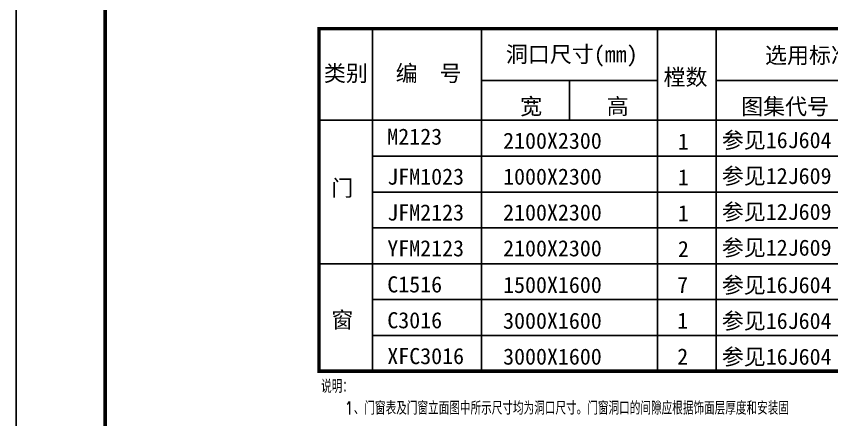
# Model space of a CAD drawing. Extents: x 4924227 to 5052693, y -485691 to -238224.
# Drawn here: x 4957451 to 4980401, y -466238 to -454896 of the extents above; entities that cross this region are included whole.
import ezdxf

# ---------------------------------------------------------------- set-up
doc = ezdxf.new("R2010")
doc.units = 0
doc.header["$LTSCALE"] = 1000
doc.header["$MEASUREMENT"] = 0
doc.layers.get('0').update_dxf_attribs({"linetype": 'CONTINUOUS'})
for name, color, linetype in [('DIM', 7, 'CONTINUOUS'), ('PUB_TEXT', 7, 'CONTINUOUS'), ('PUB_TITLE', 4, 'CONTINUOUS')]:
    doc.layers.add(name, color=color, linetype=linetype)
doc.styles.add('-宋体', font='', dxfattribs={"width": 0.8})
doc.styles.add('HZ1', font='txt.shx', dxfattribs={"bigfont": 'hzdx.shx'})
doc.styles.get('-宋体').set_extended_font_data('SimSun')

msp = doc.modelspace()

# ---------------------------------------------------------------- linework, layer by layer
at = {"layer": 'DIM', "color": 143}
for p, q in [((4967476.4, -455242.2), (4967476.4, -464876.2)), ((4970543.2, -464876.2), (4970543.2, -455242.2)), ((4975498.3, -464876.2), (4975498.3, -455242.2)), ((4977153.8, -464876.2), (4977153.8, -455242.2)), ((4970543.2, -456704.8), (4975498.3, -456704.8)), ((4973020.7, -456704.8), (4973020.7, -457820.2)), ((4977153.8, -456704.8), (4985752.8, -456704.8)), ((4965970.7, -457820.2), (4993774.2, -457820.2)), ((4967476.4, -458828.2), (4993774.2, -458828.2)), ((4967476.4, -458828.2), (4993774.2, -458828.2)), ((4967476.4, -458828.2), (4993774.2, -458828.2)), ((4967476.4, -458828.2), (4993774.2, -458828.2)), ((4967476.4, -458828.2), (4993774.2, -458828.2)), ((4967476.4, -459836.2), (4993774.2, -459836.2)), ((4967476.4, -459836.2), (4993774.2, -459836.2)), ((4967476.4, -459836.2), (4993774.2, -459836.2)), ((4967476.4, -459836.2), (4993774.2, -459836.2)), ((4967476.4, -459836.2), (4993774.2, -459836.2)), ((4967476.4, -460844.2), (4993774.2, -460844.2)), ((4967476.4, -460844.2), (4993774.2, -460844.2)), ((4967476.4, -460844.2), (4993774.2, -460844.2)), ((4967476.4, -460844.2), (4993774.2, -460844.2)), ((4967476.4, -460844.2), (4993774.2, -460844.2)), ((4965970.7, -461852.2), (4993774.2, -461852.2)), ((4967476.4, -462860.2), (4993774.2, -462860.2)), ((4967476.4, -463868.2), (4993774.2, -463868.2)), ((4965970.7, -464876.2), (4993774.2, -464876.2)), ((4965970.7, -464876.2), (4993774.2, -464876.2)), ((4967476.4, -464876.2), (4993774.2, -464876.2)), ((4967476.4, -464876.2), (4993774.2, -464876.2)), ((4967476.4, -464876.2), (4993774.2, -464876.2)), ((4967476.4, -464876.2), (4993774.2, -464876.2)), ((4967476.4, -464876.2), (4993774.2, -464876.2))]:
    msp.add_line(p, q, dxfattribs=at)
at = {"layer": 'PUB_TITLE', "color": 4}
msp.add_lwpolyline([(4957451.5, -485690.7), (5041551.5, -485690.7), (5041551.5, -426290.7), (4957451.5, -426290.7)], close=True, dxfattribs=at)
at = {"layer": 'PUB_TITLE', "color": 4, "const_width": 100}
msp.add_lwpolyline([(4959951.5, -484690.7), (5040551.5, -484690.7), (5040551.5, -427290.7), (4959951.5, -427290.7)], close=True, dxfattribs=at)
at = {"layer": 'PUB_TITLE', "const_width": 100.8}
msp.add_lwpolyline([(4965970.7, -455242.2), (4993774.2, -455242.2), (4993774.2, -464876.2), (4965970.7, -464876.2)], close=True, dxfattribs=at)

# ---------------------------------------------------------------- texts
at = {"color": 4, "style": 'HZ1', "width": 0.85}
for s, p in [('说明：', (4966030.1, -465486.8)), ('1、门窗表及门窗立面图中所示尺寸均为洞口尺寸。门窗洞口的间隙应根据饰面层厚度和安装固', (4966679.8, -466096.6, -11948.3))]:
    msp.add_text(s, height=370, dxfattribs=at).set_placement(p)
at = {"layer": 'PUB_TEXT', "linetype": 'Continuous', "style": '-宋体'}
for s, p in [('洞口尺寸(mm)', (4971231.2, -456188.7)), ('选用标准图集及编号', (4978523.7, -456217.5)), ('类别', (4966109.4, -456724)), ('编  号', (4968129.6, -456724)), ('樘数', (4975668.3, -456831.2)), ('宽', (4971632.8, -457652.8)), ('高', (4974069.6, -457652.8)), ('图集代号', (4977851.8, -457656.5)), ('1', (4976072.7, -458641.7)), ('1', (4976072.7, -459649.7)), ('门', (4966317.6, -459949.6)), ('1', (4976072.7, -460657.7)), ('2', (4976072.7, -461665.7)), ('7', (4976052.9, -462673.7)), ('窗', (4966317.6, -463656.5)), ('1', (4976052.9, -463681.7)), ('2', (4976052.9, -464689.7))]:
    msp.add_text(s, height=453.6, dxfattribs=at).set_placement(p)
at = {"layer": 'PUB_TEXT', "color": 4, "linetype": 'Continuous', "style": '-宋体'}
for s, p in [('M2123', (4967893.3, -458505.7)), ('2100X2300', (4971152.8, -458621.5)), ('JFM1023', (4967893.3, -459629.5)), ('1000X2300', (4971152.8, -459629.5)), ('JFM2123', (4967893.3, -460637.5)), ('2100X2300', (4971152.8, -460637.5)), ('YFM2123', (4967893.3, -461645.5)), ('2100X2300', (4971152.8, -461645.5)), ('C1516', (4967893.3, -462660.3)), ('1500X1600', (4971152.8, -462674.1)), ('C3016', (4967893.3, -463668.3)), ('3000X1600', (4971152.8, -463682.1)), ('XFC3016', (4967893.3, -464676.3)), ('3000X1600', (4971152.8, -464690.1))]:
    msp.add_text(s, height=453.6, dxfattribs=at).set_placement(p)
at = {"layer": 'PUB_TEXT', "color": 6, "linetype": 'Continuous', "style": '-宋体'}
for s, p in [('参见16J604', (4977308.1, -458603.5)), ('参见12J609', (4977308.1, -459611.5)), ('参见12J609', (4977308.1, -460619.5)), ('参见12J609', (4977308.1, -461627.5)), ('参见16J604', (4977308.1, -462678.5)), ('参见16J604', (4977308.1, -463686.5)), ('参见16J604', (4977308.1, -464694.5))]:
    msp.add_text(s, height=453.6, dxfattribs=at).set_placement(p)

doc.saveas('drawing.dxf')
